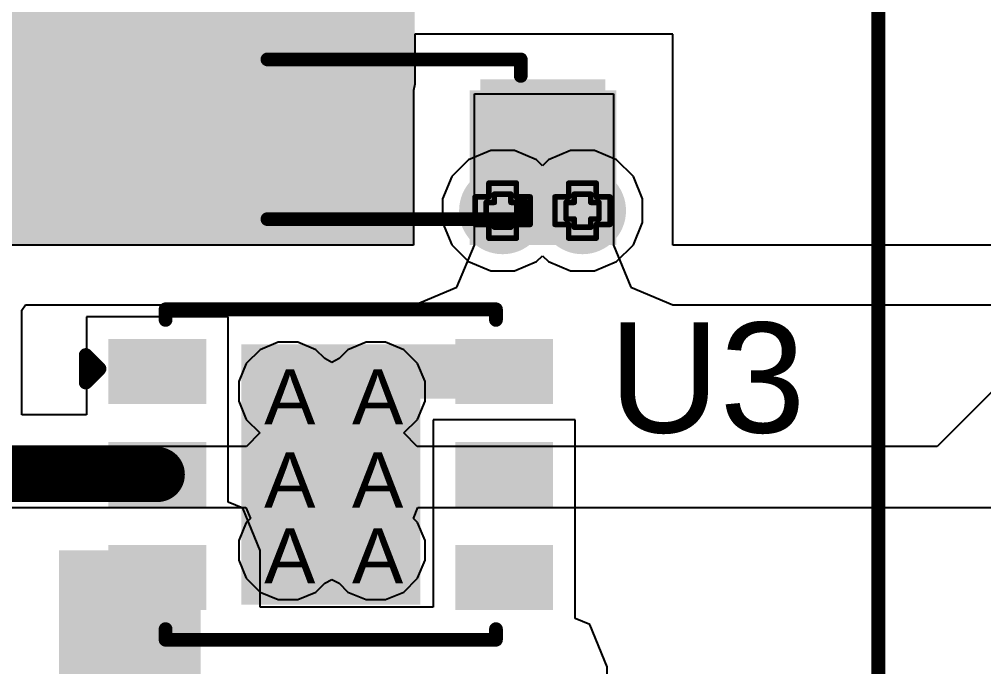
# Model space of a CAD drawing. Header units: inches. Extents: x -4 to 5258, y -4 to 5281.
# Drawn here: x 11.73 to 20.63, y 2.16 to 8.13 of the extents above; entities that cross this region are included whole.
import ezdxf

# ---------------------------------------------------------------- set-up
doc = ezdxf.new("R2010")
doc.units = ezdxf.units.IN
for name, color, linetype in [('Bottom Layer', 5, 'Continuous'), ('Bottom Solder', 6, 'Continuous'), ('Drill Drawing', 1, 'Continuous'), ('Layer 1', 16, 'Continuous'), ('Layer 2', 76, 'Continuous'), ('Top Layer', 1, 'Continuous'), ('Top Overlay', 2, 'Continuous'), ('Top Paste', 8, 'Continuous'), ('Top Solder', 216, 'Continuous'), ('Via Holes', 16, 'Continuous')]:
    doc.layers.add(name, color=color, linetype=linetype)
doc.styles.add('Arial', font='', dxfattribs={"height": 0.2})
doc.styles.get('Arial').set_extended_font_data('Arial')

# ---------------------------------------------------------------- blocks, each defined once
blk = doc.blocks.new('DFN_6_3_3__30')
at = {"layer": 'Top Layer'}
for points in [[(-1.2001, 1.2), (-1.2001, 0.7), (-2.0001, 0.7), (-2.0001, 1.2)], [(2.0001, 1.2), (2.0001, 0.7), (1.2001, 0.7), (1.2001, 1.2)], [(0.7749, 1.15), (0.7749, -1.15), (-0.7751, -1.15), (-0.7751, 1.15)], [(-1.2001, 0.25), (-1.2001, -0.25), (-2.0001, -0.25), (-2.0001, 0.25)], [(2.0001, 0.25), (2.0001, -0.25), (1.2001, -0.25), (1.2001, 0.25)], [(-1.2001, -0.7), (-1.2001, -1.2), (-2.0001, -1.2), (-2.0001, -0.7)], [(2.0001, -0.7), (2.0001, -1.2), (1.2001, -1.2), (1.2001, -0.7)]]:
    blk.add_hatch(color=1, dxfattribs=at).paths.add_polyline_path(points)
at = {"layer": 'Top Paste'}
for points in [[(-1.2001, 1.2), (-1.2001, 0.7), (-2.0001, 0.7), (-2.0001, 1.2)], [(2.0001, 1.2), (2.0001, 0.7), (1.2001, 0.7), (1.2001, 1.2)], [(0.7749, 1.15), (0.7749, -1.15), (-0.7751, -1.15), (-0.7751, 1.15)], [(-1.2001, 0.25), (-1.2001, -0.25), (-2.0001, -0.25), (-2.0001, 0.25)], [(2.0001, 0.25), (2.0001, -0.25), (1.2001, -0.25), (1.2001, 0.25)], [(-1.2001, -0.7), (-1.2001, -1.2), (-2.0001, -1.2), (-2.0001, -0.7)], [(2.0001, -0.7), (2.0001, -1.2), (1.2001, -1.2), (1.2001, -0.7)]]:
    blk.add_hatch(color=8, dxfattribs=at).paths.add_polyline_path(points)
at = {"layer": 'Top Solder'}
for points in [[(-1.1493, 1.2508), (-1.1493, 0.6492), (-2.0509, 0.6492), (-2.0509, 1.2508)], [(2.0509, 1.2508), (2.0509, 0.6492), (1.1493, 0.6492), (1.1493, 1.2508)], [(0.8257, 1.2008), (0.8257, -1.2008), (-0.8259, -1.2008), (-0.8259, 1.2008)], [(-1.1493, 0.3008), (-1.1493, -0.3008), (-2.0509, -0.3008), (-2.0509, 0.3008)], [(2.0509, 0.3008), (2.0509, -0.3008), (1.1493, -0.3008), (1.1493, 0.3008)], [(-1.1493, -0.6492), (-1.1493, -1.2508), (-2.0509, -1.2508), (-2.0509, -0.6492)], [(2.0509, -0.6492), (2.0509, -1.2508), (1.1493, -1.2508), (1.1493, -0.6492)]]:
    blk.add_hatch(color=216, dxfattribs=at).paths.add_polyline_path(points)
at = {"layer": 'Top Overlay'}
for points in [[(-1.524, 1.5241, 0.127, 0.127, 0), (-1.524, 1.4262, 0.127, 0.127, 0)], [(-1.524, 1.5241, 0.127, 0.127, 0), (0.381, 1.5241, 0.127, 0.127, 0)], [(0.254, 1.5241, 0.127, 0.127, 0), (1.524, 1.5241, 0.127, 0.127, 0)], [(1.524, 1.4262, 0.127, 0.127, 0), (1.524, 1.5241, 0.127, 0.127, 0)], [(-2.2605, 0.8484, 0.127, 0.127, 0), (-2.2605, 1.1024, 0.127, 0.127, 0)], [(-2.2605, 1.1024, 0.127, 0.127, 0), (-2.1335, 0.9754, 0.127, 0.127, 0)], [(-2.2605, 0.8484, 0.127, 0.127, 0), (-2.1335, 0.9754, 0.127, 0.127, 0)], [(-1.524, -1.5239, 0.127, 0.127, 0), (-1.524, -1.426, 0.127, 0.127, 0)], [(1.524, -1.5239, 0.127, 0.127, 0), (1.524, -1.426, 0.127, 0.127, 0)], [(-1.524, -1.5239, 0.127, 0.127, 0), (1.524, -1.5239, 0.127, 0.127, 0)]]:
    blk.add_lwpolyline(points, format="xyseb", dxfattribs=at)
for points in [[(-1.5558, 1.5241, 0.0635, 0.0635, 1), (-1.4923, 1.5241, 0.0635, 0.0635, 1)], [(-1.5558, 1.5241, 0.0635, 0.0635, 1), (-1.4923, 1.5241, 0.0635, 0.0635, 1)], [(0.2223, 1.5241, 0.0635, 0.0635, 1), (0.2857, 1.5241, 0.0635, 0.0635, 1)], [(0.3493, 1.5241, 0.0635, 0.0635, 1), (0.4128, 1.5241, 0.0635, 0.0635, 1)], [(1.4923, 1.5241, 0.0635, 0.0635, 1), (1.5557, 1.5241, 0.0635, 0.0635, 1)], [(1.4923, 1.5241, 0.0635, 0.0635, 1), (1.5557, 1.5241, 0.0635, 0.0635, 1)], [(-1.5557, 1.4262, 0.0635, 0.0635, 1), (-1.4923, 1.4262, 0.0635, 0.0635, 1)], [(1.4923, 1.4262, 0.0635, 0.0635, 1), (1.5557, 1.4262, 0.0635, 0.0635, 1)], [(-2.2922, 1.1024, 0.0635, 0.0635, 1), (-2.2287, 1.1024, 0.0635, 0.0635, 1)], [(-2.2922, 1.1024, 0.0635, 0.0635, 1), (-2.2287, 1.1024, 0.0635, 0.0635, 1)], [(-2.1652, 0.9754, 0.0635, 0.0635, 1), (-2.1017, 0.9754, 0.0635, 0.0635, 1)], [(-2.1652, 0.9754, 0.0635, 0.0635, 1), (-2.1017, 0.9754, 0.0635, 0.0635, 1)], [(-2.2922, 0.8484, 0.0635, 0.0635, 1), (-2.2287, 0.8484, 0.0635, 0.0635, 1)], [(-2.2922, 0.8484, 0.0635, 0.0635, 1), (-2.2287, 0.8484, 0.0635, 0.0635, 1)], [(-1.5557, -1.426, 0.0635, 0.0635, 1), (-1.4923, -1.426, 0.0635, 0.0635, 1)], [(1.4923, -1.426, 0.0635, 0.0635, 1), (1.5557, -1.426, 0.0635, 0.0635, 1)], [(-1.5557, -1.5239, 0.0635, 0.0635, 1), (-1.4923, -1.5239, 0.0635, 0.0635, 1)], [(-1.5557, -1.5239, 0.0635, 0.0635, 1), (-1.4923, -1.5239, 0.0635, 0.0635, 1)], [(1.4923, -1.5239, 0.0635, 0.0635, 1), (1.5557, -1.5239, 0.0635, 0.0635, 1)], [(1.4923, -1.5239, 0.0635, 0.0635, 1), (1.5557, -1.5239, 0.0635, 0.0635, 1)]]:
    blk.add_lwpolyline(points, format="xyseb", close=True, dxfattribs=at)
blk = doc.blocks.new('SRP1265A_150M_205')
at = {"layer": 'Top Overlay'}
blk.add_lwpolyline([(-6.3262, 6.3262, 0.127, 0.127, 0), (6.3262, 6.3262, 0.127, 0.127, 0)], format="xyseb", dxfattribs=at)
blk = doc.blocks.new('SOD_123_228')
at = {"layer": 'Top Layer'}
for points in [[(-1.1, 0.45), (-1.1, -0.45), (-2.05, -0.45), (-2.05, 0.45)], [(2.05, 0.45), (2.05, -0.45), (1.1, -0.45), (1.1, 0.45)]]:
    blk.add_hatch(color=1, dxfattribs=at).paths.add_polyline_path(points)
at = {"layer": 'Top Overlay'}
for points in [[(0.9652, 0.508), (2.8194, 0.508), (2.8194, 0.8), (0.9652, 0.8)], [(2.1178, -0.7882), (2.8174, -0.7882), (2.8174, 0.7866), (2.1178, 0.7866)], [(0.9651, -0.8), (2.8193, -0.8), (2.8193, -0.508), (0.9651, -0.508)]]:
    blk.add_hatch(color=2, dxfattribs=at).paths.add_polyline_path(points)
at = {"layer": 'Top Paste'}
for points in [[(-1.1, 0.45), (-1.1, -0.45), (-2.05, -0.45), (-2.05, 0.45)], [(2.05, 0.45), (2.05, -0.45), (1.1, -0.45), (1.1, 0.45)]]:
    blk.add_hatch(color=8, dxfattribs=at).paths.add_polyline_path(points)
at = {"layer": 'Top Solder'}
for points in [[(-0.9984, 0.5516), (-0.9984, -0.5516), (-2.1516, -0.5516), (-2.1516, 0.5516)], [(2.1516, 0.5516), (2.1516, -0.5516), (0.9984, -0.5516), (0.9984, 0.5516)]]:
    blk.add_hatch(color=216, dxfattribs=at).paths.add_polyline_path(points)
at = {"layer": 'Top Overlay'}
for points in [[(-1.3716, 0.7366, 0.127, 0.127, 0), (-1.3716, 0.5842, 0.127, 0.127, 0)], [(0.9652, 0.7366, 0.127, 0.127, 0), (-1.3716, 0.7366, 0.127, 0.127, 0)], [(-1.3716, -0.5842, 0.127, 0.127, 0), (-1.3716, -0.7366, 0.127, 0.127, 0)], [(0.9652, -0.7366, 0.127, 0.127, 0), (-1.3716, -0.7366, 0.127, 0.127, 0)]]:
    blk.add_lwpolyline(points, format="xyseb", dxfattribs=at)
for points in [[(-1.4033, 0.7366, 0.0635, 0.0635, 1), (-1.3398, 0.7366, 0.0635, 0.0635, 1)], [(-1.4033, 0.7366, 0.0635, 0.0635, 1), (-1.3398, 0.7366, 0.0635, 0.0635, 1)], [(0.9335, 0.7366, 0.0635, 0.0635, 1), (0.997, 0.7366, 0.0635, 0.0635, 1)], [(-1.4034, 0.5842, 0.0635, 0.0635, 1), (-1.3398, 0.5842, 0.0635, 0.0635, 1)], [(-1.4033, -0.5842, 0.0635, 0.0635, 1), (-1.3398, -0.5842, 0.0635, 0.0635, 1)], [(-1.4033, -0.7366, 0.0635, 0.0635, 1), (-1.3398, -0.7366, 0.0635, 0.0635, 1)], [(-1.4033, -0.7366, 0.0635, 0.0635, 1), (-1.3398, -0.7366, 0.0635, 0.0635, 1)], [(0.9335, -0.7366, 0.0635, 0.0635, 1), (0.997, -0.7366, 0.0635, 0.0635, 1)]]:
    blk.add_lwpolyline(points, format="xyseb", close=True, dxfattribs=at)

msp = doc.modelspace()

# ---------------------------------------------------------------- hatches: boundary and pattern name
at = {"layer": 'Bottom Layer'}
h = msp.add_hatch(color=5, dxfattribs=at)
edge = h.paths.add_edge_path()
edge.add_arc((16.1918, 6.3671), 0.3, 0, 360)
h = msp.add_hatch(color=5, dxfattribs=at)
edge = h.paths.add_edge_path()
edge.add_arc((16.9284, 6.3671), 0.3, 0, 360)
h = msp.add_hatch(color=5, dxfattribs=at)
edge = h.paths.add_edge_path()
edge.add_arc((14.2117, 4.6996), 0.2, 0, 360)
h = msp.add_hatch(color=5, dxfattribs=at)
edge = h.paths.add_edge_path()
edge.add_arc((15.0219, 4.6996), 0.2, 0, 360)
h = msp.add_hatch(color=5, dxfattribs=at)
edge = h.paths.add_edge_path()
edge.add_arc((14.2117, 3.9334), 0.2, 0, 360)
h = msp.add_hatch(color=5, dxfattribs=at)
edge = h.paths.add_edge_path()
edge.add_arc((15.0219, 3.9334), 0.2, 0, 360)
h = msp.add_hatch(color=5, dxfattribs=at)
edge = h.paths.add_edge_path()
edge.add_arc((14.2117, 3.2335), 0.2, 0, 360)
h = msp.add_hatch(color=5, dxfattribs=at)
edge = h.paths.add_edge_path()
edge.add_arc((15.0219, 3.2335), 0.2, 0, 360)
at = {"layer": 'Bottom Solder'}
h = msp.add_hatch(color=6, dxfattribs=at)
edge = h.paths.add_edge_path()
edge.add_arc((16.1918, 6.3671), 0.4016, 0, 360)
h = msp.add_hatch(color=6, dxfattribs=at)
edge = h.paths.add_edge_path()
edge.add_arc((16.9284, 6.3671), 0.4016, 0, 360)
h = msp.add_hatch(color=6, dxfattribs=at)
edge = h.paths.add_edge_path()
edge.add_arc((14.2117, 4.6996), 0.3016, 0, 360)
h = msp.add_hatch(color=6, dxfattribs=at)
edge = h.paths.add_edge_path()
edge.add_arc((15.0219, 4.6996), 0.3016, 0, 360)
h = msp.add_hatch(color=6, dxfattribs=at)
edge = h.paths.add_edge_path()
edge.add_arc((14.2117, 3.9334), 0.3016, 0, 360)
h = msp.add_hatch(color=6, dxfattribs=at)
edge = h.paths.add_edge_path()
edge.add_arc((15.0219, 3.9334), 0.3016, 0, 360)
h = msp.add_hatch(color=6, dxfattribs=at)
edge = h.paths.add_edge_path()
edge.add_arc((14.2117, 3.2335), 0.3016, 0, 360)
h = msp.add_hatch(color=6, dxfattribs=at)
edge = h.paths.add_edge_path()
edge.add_arc((15.0219, 3.2335), 0.3016, 0, 360)
at = {"layer": 'Layer 1'}
h = msp.add_hatch(color=16, dxfattribs=at)
edge = h.paths.add_edge_path()
edge.add_arc((16.1918, 6.3671), 0.3, 0, 360)
h = msp.add_hatch(color=16, dxfattribs=at)
edge = h.paths.add_edge_path()
edge.add_arc((16.9284, 6.3671), 0.3, 0, 360)
h = msp.add_hatch(color=16, dxfattribs=at)
edge = h.paths.add_edge_path()
edge.add_arc((14.2117, 4.6996), 0.2, 0, 360)
h = msp.add_hatch(color=16, dxfattribs=at)
edge = h.paths.add_edge_path()
edge.add_arc((15.0219, 4.6996), 0.2, 0, 360)
h = msp.add_hatch(color=16, dxfattribs=at)
edge = h.paths.add_edge_path()
edge.add_arc((14.2117, 3.9334), 0.2, 0, 360)
h = msp.add_hatch(color=16, dxfattribs=at)
edge = h.paths.add_edge_path()
edge.add_arc((15.0219, 3.9334), 0.2, 0, 360)
h = msp.add_hatch(color=16, dxfattribs=at)
edge = h.paths.add_edge_path()
edge.add_arc((14.2117, 3.2335), 0.2, 0, 360)
h = msp.add_hatch(color=16, dxfattribs=at)
edge = h.paths.add_edge_path()
edge.add_arc((15.0219, 3.2335), 0.2, 0, 360)
at = {"layer": 'Layer 2'}
h = msp.add_hatch(color=76, dxfattribs=at)
edge = h.paths.add_edge_path()
edge.add_arc((16.1918, 6.3671), 0.3, 0, 360)
h = msp.add_hatch(color=76, dxfattribs=at)
edge = h.paths.add_edge_path()
edge.add_arc((16.9284, 6.3671), 0.3, 0, 360)
h = msp.add_hatch(color=76, dxfattribs=at)
edge = h.paths.add_edge_path()
edge.add_arc((14.2117, 4.6996), 0.2, 0, 360)
h = msp.add_hatch(color=76, dxfattribs=at)
edge = h.paths.add_edge_path()
edge.add_arc((15.0219, 4.6996), 0.2, 0, 360)
h = msp.add_hatch(color=76, dxfattribs=at)
edge = h.paths.add_edge_path()
edge.add_arc((14.2117, 3.9334), 0.2, 0, 360)
h = msp.add_hatch(color=76, dxfattribs=at)
edge = h.paths.add_edge_path()
edge.add_arc((15.0219, 3.9334), 0.2, 0, 360)
h = msp.add_hatch(color=76, dxfattribs=at)
edge = h.paths.add_edge_path()
edge.add_arc((14.2117, 3.2335), 0.2, 0, 360)
h = msp.add_hatch(color=76, dxfattribs=at)
edge = h.paths.add_edge_path()
edge.add_arc((15.0219, 3.2335), 0.2, 0, 360)
at = {"layer": 'Top Layer'}
for points in [[(9.4658, 6.0494), (15.3812, 6.0494), (15.3812, 11.4317), (9.4658, 11.4317)], [(15.8874, 6.0494), (17.2421, 6.0494), (17.2421, 7.4758), (15.8874, 7.4758)], [(15.9886, 6.3417), (17.1316, 6.3417), (17.1316, 7.4758), (15.9886, 7.4758)], [(13.8311, 4.6334), (16.6063, 4.6334), (16.6063, 5.1334), (13.8311, 5.1334)], [(12.0988, -0.1301), (13.4062, -0.1301), (13.4062, 3.2335), (12.0988, 3.2335)]]:
    msp.add_hatch(color=1, dxfattribs=at).paths.add_polyline_path(points)
h = msp.add_hatch(color=1, dxfattribs=at)
edge = h.paths.add_edge_path()
edge.add_arc((16.1918, 6.3671), 0.3, 0, 360)
h = msp.add_hatch(color=1, dxfattribs=at)
edge = h.paths.add_edge_path()
edge.add_arc((16.9284, 6.3671), 0.3, 0, 360)
h = msp.add_hatch(color=1, dxfattribs=at)
edge = h.paths.add_edge_path()
edge.add_arc((14.2117, 4.6996), 0.2, 0, 360)
h = msp.add_hatch(color=1, dxfattribs=at)
edge = h.paths.add_edge_path()
edge.add_arc((15.0219, 4.6996), 0.2, 0, 360)
h = msp.add_hatch(color=1, dxfattribs=at)
edge = h.paths.add_edge_path()
edge.add_arc((14.2117, 3.9334), 0.2, 0, 360)
h = msp.add_hatch(color=1, dxfattribs=at)
edge = h.paths.add_edge_path()
edge.add_arc((15.0219, 3.9334), 0.2, 0, 360)
h = msp.add_hatch(color=1, dxfattribs=at)
edge = h.paths.add_edge_path()
edge.add_arc((14.2117, 3.2335), 0.2, 0, 360)
h = msp.add_hatch(color=1, dxfattribs=at)
edge = h.paths.add_edge_path()
edge.add_arc((15.0219, 3.2335), 0.2, 0, 360)
at = {"layer": 'Top Solder'}
h = msp.add_hatch(color=216, dxfattribs=at)
edge = h.paths.add_edge_path()
edge.add_arc((16.1918, 6.3671), 0.4016, 0, 360)
h = msp.add_hatch(color=216, dxfattribs=at)
edge = h.paths.add_edge_path()
edge.add_arc((16.9284, 6.3671), 0.4016, 0, 360)
h = msp.add_hatch(color=216, dxfattribs=at)
edge = h.paths.add_edge_path()
edge.add_arc((14.2117, 4.6996), 0.3016, 0, 360)
h = msp.add_hatch(color=216, dxfattribs=at)
edge = h.paths.add_edge_path()
edge.add_arc((15.0219, 4.6996), 0.3016, 0, 360)
h = msp.add_hatch(color=216, dxfattribs=at)
edge = h.paths.add_edge_path()
edge.add_arc((14.2117, 3.9334), 0.3016, 0, 360)
h = msp.add_hatch(color=216, dxfattribs=at)
edge = h.paths.add_edge_path()
edge.add_arc((15.0219, 3.9334), 0.3016, 0, 360)
h = msp.add_hatch(color=216, dxfattribs=at)
edge = h.paths.add_edge_path()
edge.add_arc((14.2117, 3.2335), 0.3016, 0, 360)
h = msp.add_hatch(color=216, dxfattribs=at)
edge = h.paths.add_edge_path()
edge.add_arc((15.0219, 3.2335), 0.3016, 0, 360)
at = {"layer": 'Via Holes'}
h = msp.add_hatch(color=7, dxfattribs=at)
edge = h.paths.add_edge_path()
edge.add_arc((16.1918, 6.3671), 0.15, 0, 360)
h = msp.add_hatch(color=7, dxfattribs=at)
edge = h.paths.add_edge_path()
edge.add_arc((16.9284, 6.3671), 0.15, 0, 360)
h = msp.add_hatch(color=7, dxfattribs=at)
edge = h.paths.add_edge_path()
edge.add_arc((14.2117, 4.6996), 0.1, 0, 360)
h = msp.add_hatch(color=7, dxfattribs=at)
edge = h.paths.add_edge_path()
edge.add_arc((15.0219, 4.6996), 0.1, 0, 360)
h = msp.add_hatch(color=7, dxfattribs=at)
edge = h.paths.add_edge_path()
edge.add_arc((14.2117, 3.9334), 0.1, 0, 360)
h = msp.add_hatch(color=7, dxfattribs=at)
edge = h.paths.add_edge_path()
edge.add_arc((15.0219, 3.9334), 0.1, 0, 360)
h = msp.add_hatch(color=7, dxfattribs=at)
edge = h.paths.add_edge_path()
edge.add_arc((14.2117, 3.2335), 0.1, 0, 360)
h = msp.add_hatch(color=7, dxfattribs=at)
edge = h.paths.add_edge_path()
edge.add_arc((15.0219, 3.2335), 0.1, 0, 360)

# ---------------------------------------------------------------- linework, layer by layer
at = {"layer": 'Drill Drawing'}
for points in [[(16.0648, 6.4941, 0.0508, 0.0508, 0), (16.0648, 6.6211, 0.0508, 0.0508, 0)], [(16.0648, 6.6211, 0.0508, 0.0508, 0), (16.3188, 6.6211, 0.0508, 0.0508, 0)], [(16.3188, 6.4941, 0.0508, 0.0508, 0), (16.3188, 6.6211, 0.0508, 0.0508, 0)], [(16.8014, 6.4941, 0.0508, 0.0508, 0), (16.8014, 6.6211, 0.0508, 0.0508, 0)], [(16.8014, 6.6211, 0.0508, 0.0508, 0), (17.0554, 6.6211, 0.0508, 0.0508, 0)], [(17.0554, 6.4941, 0.0508, 0.0508, 0), (17.0554, 6.6211, 0.0508, 0.0508, 0)], [(15.9378, 6.2401, 0.0508, 0.0508, 0), (15.9378, 6.4941, 0.0508, 0.0508, 0)], [(15.9378, 6.4941, 0.0508, 0.0508, 0), (16.0648, 6.4941, 0.0508, 0.0508, 0)], [(16.1156, 6.4433, 0.0508, 0.0508, 0), (16.1156, 6.5195, 0.0508, 0.0508, 0)], [(16.1156, 6.5195, 0.0508, 0.0508, 0), (16.268, 6.5195, 0.0508, 0.0508, 0)], [(16.268, 6.4433, 0.0508, 0.0508, 0), (16.268, 6.5195, 0.0508, 0.0508, 0)], [(16.3188, 6.4941, 0.0508, 0.0508, 0), (16.4458, 6.4941, 0.0508, 0.0508, 0)], [(16.4458, 6.2401, 0.0508, 0.0508, 0), (16.4458, 6.4941, 0.0508, 0.0508, 0)], [(16.6744, 6.2401, 0.0508, 0.0508, 0), (16.6744, 6.4941, 0.0508, 0.0508, 0)], [(16.6744, 6.4941, 0.0508, 0.0508, 0), (16.8014, 6.4941, 0.0508, 0.0508, 0)], [(16.8522, 6.4433, 0.0508, 0.0508, 0), (16.8522, 6.5195, 0.0508, 0.0508, 0)], [(16.8522, 6.5195, 0.0508, 0.0508, 0), (17.0046, 6.5195, 0.0508, 0.0508, 0)], [(17.0046, 6.4433, 0.0508, 0.0508, 0), (17.0046, 6.5195, 0.0508, 0.0508, 0)], [(17.0554, 6.4941, 0.0508, 0.0508, 0), (17.1824, 6.4941, 0.0508, 0.0508, 0)], [(17.1824, 6.2401, 0.0508, 0.0508, 0), (17.1824, 6.4941, 0.0508, 0.0508, 0)], [(16.0394, 6.2909, 0.0508, 0.0508, 0), (16.0394, 6.4433, 0.0508, 0.0508, 0)], [(16.0394, 6.4433, 0.0508, 0.0508, 0), (16.1156, 6.4433, 0.0508, 0.0508, 0)], [(16.268, 6.4433, 0.0508, 0.0508, 0), (16.3442, 6.4433, 0.0508, 0.0508, 0)], [(16.3442, 6.2909, 0.0508, 0.0508, 0), (16.3442, 6.4433, 0.0508, 0.0508, 0)], [(16.776, 6.2909, 0.0508, 0.0508, 0), (16.776, 6.4433, 0.0508, 0.0508, 0)], [(16.776, 6.4433, 0.0508, 0.0508, 0), (16.8522, 6.4433, 0.0508, 0.0508, 0)], [(17.0046, 6.4433, 0.0508, 0.0508, 0), (17.0808, 6.4433, 0.0508, 0.0508, 0)], [(17.0808, 6.2909, 0.0508, 0.0508, 0), (17.0808, 6.4433, 0.0508, 0.0508, 0)], [(15.9378, 6.2401, 0.0508, 0.0508, 0), (16.0648, 6.2401, 0.0508, 0.0508, 0)], [(16.0394, 6.2909, 0.0508, 0.0508, 0), (16.1156, 6.2909, 0.0508, 0.0508, 0)], [(16.0648, 6.1131, 0.0508, 0.0508, 0), (16.0648, 6.2401, 0.0508, 0.0508, 0)], [(16.1156, 6.2147, 0.0508, 0.0508, 0), (16.1156, 6.2909, 0.0508, 0.0508, 0)], [(16.1156, 6.2147, 0.0508, 0.0508, 0), (16.268, 6.2147, 0.0508, 0.0508, 0)], [(16.268, 6.2909, 0.0508, 0.0508, 0), (16.3442, 6.2909, 0.0508, 0.0508, 0)], [(16.268, 6.2147, 0.0508, 0.0508, 0), (16.268, 6.2909, 0.0508, 0.0508, 0)], [(16.3188, 6.2401, 0.0508, 0.0508, 0), (16.4458, 6.2401, 0.0508, 0.0508, 0)], [(16.3188, 6.1131, 0.0508, 0.0508, 0), (16.3188, 6.2401, 0.0508, 0.0508, 0)], [(16.6744, 6.2401, 0.0508, 0.0508, 0), (16.8014, 6.2401, 0.0508, 0.0508, 0)], [(16.776, 6.2909, 0.0508, 0.0508, 0), (16.8522, 6.2909, 0.0508, 0.0508, 0)], [(16.8014, 6.1131, 0.0508, 0.0508, 0), (16.8014, 6.2401, 0.0508, 0.0508, 0)], [(16.8522, 6.2147, 0.0508, 0.0508, 0), (16.8522, 6.2909, 0.0508, 0.0508, 0)], [(16.8522, 6.2147, 0.0508, 0.0508, 0), (17.0046, 6.2147, 0.0508, 0.0508, 0)], [(17.0046, 6.2909, 0.0508, 0.0508, 0), (17.0808, 6.2909, 0.0508, 0.0508, 0)], [(17.0046, 6.2147, 0.0508, 0.0508, 0), (17.0046, 6.2909, 0.0508, 0.0508, 0)], [(17.0554, 6.2401, 0.0508, 0.0508, 0), (17.1824, 6.2401, 0.0508, 0.0508, 0)], [(17.0554, 6.1131, 0.0508, 0.0508, 0), (17.0554, 6.2401, 0.0508, 0.0508, 0)], [(16.0648, 6.1131, 0.0508, 0.0508, 0), (16.3188, 6.1131, 0.0508, 0.0508, 0)], [(16.8014, 6.1131, 0.0508, 0.0508, 0), (17.0554, 6.1131, 0.0508, 0.0508, 0)]]:
    msp.add_lwpolyline(points, format="xyseb", dxfattribs=at)
for points in [[(16.0521, 6.6211, 0.0254, 0.0254, 1), (16.0775, 6.6211, 0.0254, 0.0254, 1)], [(16.0521, 6.6211, 0.0254, 0.0254, 1), (16.0775, 6.6211, 0.0254, 0.0254, 1)], [(16.3061, 6.6211, 0.0254, 0.0254, 1), (16.3315, 6.6211, 0.0254, 0.0254, 1)], [(16.3061, 6.6211, 0.0254, 0.0254, 1), (16.3315, 6.6211, 0.0254, 0.0254, 1)], [(16.7887, 6.6211, 0.0254, 0.0254, 1), (16.8141, 6.6211, 0.0254, 0.0254, 1)], [(16.7887, 6.6211, 0.0254, 0.0254, 1), (16.8141, 6.6211, 0.0254, 0.0254, 1)], [(17.0427, 6.6211, 0.0254, 0.0254, 1), (17.0681, 6.6211, 0.0254, 0.0254, 1)], [(17.0427, 6.6211, 0.0254, 0.0254, 1), (17.0681, 6.6211, 0.0254, 0.0254, 1)], [(15.9251, 6.4941, 0.0254, 0.0254, 1), (15.9505, 6.4941, 0.0254, 0.0254, 1)], [(15.9251, 6.4941, 0.0254, 0.0254, 1), (15.9505, 6.4941, 0.0254, 0.0254, 1)], [(16.0521, 6.4941, 0.0254, 0.0254, 1), (16.0775, 6.4941, 0.0254, 0.0254, 1)], [(16.0521, 6.4941, 0.0254, 0.0254, 1), (16.0775, 6.4941, 0.0254, 0.0254, 1)], [(16.1029, 6.5195, 0.0254, 0.0254, 1), (16.1283, 6.5195, 0.0254, 0.0254, 1)], [(16.1029, 6.5195, 0.0254, 0.0254, 1), (16.1283, 6.5195, 0.0254, 0.0254, 1)], [(16.2553, 6.5195, 0.0254, 0.0254, 1), (16.2807, 6.5195, 0.0254, 0.0254, 1)], [(16.2553, 6.5195, 0.0254, 0.0254, 1), (16.2807, 6.5195, 0.0254, 0.0254, 1)], [(16.3061, 6.4941, 0.0254, 0.0254, 1), (16.3315, 6.4941, 0.0254, 0.0254, 1)], [(16.3061, 6.4941, 0.0254, 0.0254, 1), (16.3315, 6.4941, 0.0254, 0.0254, 1)], [(16.4331, 6.4941, 0.0254, 0.0254, 1), (16.4585, 6.4941, 0.0254, 0.0254, 1)], [(16.4331, 6.4941, 0.0254, 0.0254, 1), (16.4585, 6.4941, 0.0254, 0.0254, 1)], [(16.6617, 6.4941, 0.0254, 0.0254, 1), (16.6871, 6.4941, 0.0254, 0.0254, 1)], [(16.6617, 6.4941, 0.0254, 0.0254, 1), (16.6871, 6.4941, 0.0254, 0.0254, 1)], [(16.7887, 6.4941, 0.0254, 0.0254, 1), (16.8141, 6.4941, 0.0254, 0.0254, 1)], [(16.7887, 6.4941, 0.0254, 0.0254, 1), (16.8141, 6.4941, 0.0254, 0.0254, 1)], [(16.8395, 6.5195, 0.0254, 0.0254, 1), (16.8649, 6.5195, 0.0254, 0.0254, 1)], [(16.8395, 6.5195, 0.0254, 0.0254, 1), (16.8649, 6.5195, 0.0254, 0.0254, 1)], [(16.9919, 6.5195, 0.0254, 0.0254, 1), (17.0173, 6.5195, 0.0254, 0.0254, 1)], [(16.9919, 6.5195, 0.0254, 0.0254, 1), (17.0173, 6.5195, 0.0254, 0.0254, 1)], [(17.0427, 6.4941, 0.0254, 0.0254, 1), (17.0681, 6.4941, 0.0254, 0.0254, 1)], [(17.0427, 6.4941, 0.0254, 0.0254, 1), (17.0681, 6.4941, 0.0254, 0.0254, 1)], [(17.1697, 6.4941, 0.0254, 0.0254, 1), (17.1951, 6.4941, 0.0254, 0.0254, 1)], [(17.1697, 6.4941, 0.0254, 0.0254, 1), (17.1951, 6.4941, 0.0254, 0.0254, 1)], [(16.0267, 6.4433, 0.0254, 0.0254, 1), (16.0521, 6.4433, 0.0254, 0.0254, 1)], [(16.0267, 6.4433, 0.0254, 0.0254, 1), (16.0521, 6.4433, 0.0254, 0.0254, 1)], [(16.1029, 6.4433, 0.0254, 0.0254, 1), (16.1283, 6.4433, 0.0254, 0.0254, 1)], [(16.1029, 6.4433, 0.0254, 0.0254, 1), (16.1283, 6.4433, 0.0254, 0.0254, 1)], [(16.2553, 6.4433, 0.0254, 0.0254, 1), (16.2807, 6.4433, 0.0254, 0.0254, 1)], [(16.2553, 6.4433, 0.0254, 0.0254, 1), (16.2807, 6.4433, 0.0254, 0.0254, 1)], [(16.3315, 6.4433, 0.0254, 0.0254, 1), (16.3569, 6.4433, 0.0254, 0.0254, 1)], [(16.3315, 6.4433, 0.0254, 0.0254, 1), (16.3569, 6.4433, 0.0254, 0.0254, 1)], [(16.7633, 6.4433, 0.0254, 0.0254, 1), (16.7887, 6.4433, 0.0254, 0.0254, 1)], [(16.7633, 6.4433, 0.0254, 0.0254, 1), (16.7887, 6.4433, 0.0254, 0.0254, 1)], [(16.8395, 6.4433, 0.0254, 0.0254, 1), (16.8649, 6.4433, 0.0254, 0.0254, 1)], [(16.8395, 6.4433, 0.0254, 0.0254, 1), (16.8649, 6.4433, 0.0254, 0.0254, 1)], [(16.9919, 6.4433, 0.0254, 0.0254, 1), (17.0173, 6.4433, 0.0254, 0.0254, 1)], [(16.9919, 6.4433, 0.0254, 0.0254, 1), (17.0173, 6.4433, 0.0254, 0.0254, 1)], [(17.0681, 6.4433, 0.0254, 0.0254, 1), (17.0935, 6.4433, 0.0254, 0.0254, 1)], [(17.0681, 6.4433, 0.0254, 0.0254, 1), (17.0935, 6.4433, 0.0254, 0.0254, 1)], [(15.9251, 6.2401, 0.0254, 0.0254, 1), (15.9505, 6.2401, 0.0254, 0.0254, 1)], [(15.9251, 6.2401, 0.0254, 0.0254, 1), (15.9505, 6.2401, 0.0254, 0.0254, 1)], [(16.0267, 6.2909, 0.0254, 0.0254, 1), (16.0521, 6.2909, 0.0254, 0.0254, 1)], [(16.0267, 6.2909, 0.0254, 0.0254, 1), (16.0521, 6.2909, 0.0254, 0.0254, 1)], [(16.0521, 6.2401, 0.0254, 0.0254, 1), (16.0775, 6.2401, 0.0254, 0.0254, 1)], [(16.0521, 6.2401, 0.0254, 0.0254, 1), (16.0775, 6.2401, 0.0254, 0.0254, 1)], [(16.1029, 6.2909, 0.0254, 0.0254, 1), (16.1283, 6.2909, 0.0254, 0.0254, 1)], [(16.1029, 6.2909, 0.0254, 0.0254, 1), (16.1283, 6.2909, 0.0254, 0.0254, 1)], [(16.1029, 6.2147, 0.0254, 0.0254, 1), (16.1283, 6.2147, 0.0254, 0.0254, 1)], [(16.1029, 6.2147, 0.0254, 0.0254, 1), (16.1283, 6.2147, 0.0254, 0.0254, 1)], [(16.2553, 6.2909, 0.0254, 0.0254, 1), (16.2807, 6.2909, 0.0254, 0.0254, 1)], [(16.2553, 6.2909, 0.0254, 0.0254, 1), (16.2807, 6.2909, 0.0254, 0.0254, 1)], [(16.2553, 6.2147, 0.0254, 0.0254, 1), (16.2807, 6.2147, 0.0254, 0.0254, 1)], [(16.2553, 6.2147, 0.0254, 0.0254, 1), (16.2807, 6.2147, 0.0254, 0.0254, 1)], [(16.3061, 6.2401, 0.0254, 0.0254, 1), (16.3315, 6.2401, 0.0254, 0.0254, 1)], [(16.3061, 6.2401, 0.0254, 0.0254, 1), (16.3315, 6.2401, 0.0254, 0.0254, 1)], [(16.3315, 6.2909, 0.0254, 0.0254, 1), (16.3569, 6.2909, 0.0254, 0.0254, 1)], [(16.3315, 6.2909, 0.0254, 0.0254, 1), (16.3569, 6.2909, 0.0254, 0.0254, 1)], [(16.4331, 6.2401, 0.0254, 0.0254, 1), (16.4585, 6.2401, 0.0254, 0.0254, 1)], [(16.4331, 6.2401, 0.0254, 0.0254, 1), (16.4585, 6.2401, 0.0254, 0.0254, 1)], [(16.6617, 6.2401, 0.0254, 0.0254, 1), (16.6871, 6.2401, 0.0254, 0.0254, 1)], [(16.6617, 6.2401, 0.0254, 0.0254, 1), (16.6871, 6.2401, 0.0254, 0.0254, 1)], [(16.7633, 6.2909, 0.0254, 0.0254, 1), (16.7887, 6.2909, 0.0254, 0.0254, 1)], [(16.7633, 6.2909, 0.0254, 0.0254, 1), (16.7887, 6.2909, 0.0254, 0.0254, 1)], [(16.7887, 6.2401, 0.0254, 0.0254, 1), (16.8141, 6.2401, 0.0254, 0.0254, 1)], [(16.7887, 6.2401, 0.0254, 0.0254, 1), (16.8141, 6.2401, 0.0254, 0.0254, 1)], [(16.8395, 6.2909, 0.0254, 0.0254, 1), (16.8649, 6.2909, 0.0254, 0.0254, 1)], [(16.8395, 6.2909, 0.0254, 0.0254, 1), (16.8649, 6.2909, 0.0254, 0.0254, 1)], [(16.8395, 6.2147, 0.0254, 0.0254, 1), (16.8649, 6.2147, 0.0254, 0.0254, 1)], [(16.8395, 6.2147, 0.0254, 0.0254, 1), (16.8649, 6.2147, 0.0254, 0.0254, 1)], [(16.9919, 6.2909, 0.0254, 0.0254, 1), (17.0173, 6.2909, 0.0254, 0.0254, 1)], [(16.9919, 6.2909, 0.0254, 0.0254, 1), (17.0173, 6.2909, 0.0254, 0.0254, 1)], [(16.9919, 6.2147, 0.0254, 0.0254, 1), (17.0173, 6.2147, 0.0254, 0.0254, 1)], [(16.9919, 6.2147, 0.0254, 0.0254, 1), (17.0173, 6.2147, 0.0254, 0.0254, 1)], [(17.0427, 6.2401, 0.0254, 0.0254, 1), (17.0681, 6.2401, 0.0254, 0.0254, 1)], [(17.0427, 6.2401, 0.0254, 0.0254, 1), (17.0681, 6.2401, 0.0254, 0.0254, 1)], [(17.0681, 6.2909, 0.0254, 0.0254, 1), (17.0935, 6.2909, 0.0254, 0.0254, 1)], [(17.0681, 6.2909, 0.0254, 0.0254, 1), (17.0935, 6.2909, 0.0254, 0.0254, 1)], [(17.1697, 6.2401, 0.0254, 0.0254, 1), (17.1951, 6.2401, 0.0254, 0.0254, 1)], [(17.1697, 6.2401, 0.0254, 0.0254, 1), (17.1951, 6.2401, 0.0254, 0.0254, 1)], [(16.0521, 6.1131, 0.0254, 0.0254, 1), (16.0775, 6.1131, 0.0254, 0.0254, 1)], [(16.0521, 6.1131, 0.0254, 0.0254, 1), (16.0775, 6.1131, 0.0254, 0.0254, 1)], [(16.3061, 6.1131, 0.0254, 0.0254, 1), (16.3315, 6.1131, 0.0254, 0.0254, 1)], [(16.3061, 6.1131, 0.0254, 0.0254, 1), (16.3315, 6.1131, 0.0254, 0.0254, 1)], [(16.7887, 6.1131, 0.0254, 0.0254, 1), (16.8141, 6.1131, 0.0254, 0.0254, 1)], [(16.7887, 6.1131, 0.0254, 0.0254, 1), (16.8141, 6.1131, 0.0254, 0.0254, 1)], [(17.0427, 6.1131, 0.0254, 0.0254, 1), (17.0681, 6.1131, 0.0254, 0.0254, 1)], [(17.0427, 6.1131, 0.0254, 0.0254, 1), (17.0681, 6.1131, 0.0254, 0.0254, 1)]]:
    msp.add_lwpolyline(points, format="xyseb", close=True, dxfattribs=at)
at = {"layer": 'Layer 2'}
for p, q in [((16.0816, 6.9211), (15.878, 6.8367)), ((16.302, 6.9211), (16.0816, 6.9211)), ((16.5056, 6.8367), (16.302, 6.9211)), ((16.8182, 6.9211), (16.6146, 6.8367)), ((17.0386, 6.9211), (16.8182, 6.9211)), ((17.2422, 6.8367), (17.0386, 6.9211)), ((15.878, 6.8367), (15.7221, 6.6809)), ((16.5601, 6.7822), (16.5056, 6.8367)), ((16.6146, 6.8367), (16.5601, 6.7822)), ((17.398, 6.6809), (17.2422, 6.8367)), ((15.7221, 6.6809), (15.6378, 6.4772)), ((17.4824, 6.4772), (17.398, 6.6809)), ((15.6378, 6.4772), (15.6378, 6.2569)), ((17.4824, 6.2569), (17.4824, 6.4772)), ((15.6378, 6.2569), (15.7221, 6.0532)), ((17.398, 6.0532), (17.4824, 6.2569)), ((15.7221, 6.0532), (15.878, 5.8974)), ((17.2422, 5.8974), (17.398, 6.0532)), ((15.878, 5.8974), (16.0816, 5.8131)), ((16.302, 5.8131), (16.5056, 5.8974)), ((16.5056, 5.8974), (16.5601, 5.9519)), ((16.5601, 5.9519), (16.6146, 5.8974)), ((16.6146, 5.8974), (16.8182, 5.8131)), ((17.0386, 5.8131), (17.2422, 5.8974)), ((16.0816, 5.8131), (16.302, 5.8131)), ((16.8182, 5.8131), (17.0386, 5.8131)), ((13.9545, 5.0845), (13.8268, 4.9568)), ((14.1214, 5.1536), (13.9545, 5.0845)), ((14.302, 5.1536), (14.1214, 5.1536)), ((14.4688, 5.0845), (14.302, 5.1536)), ((14.5504, 5.0029), (14.4688, 5.0845)), ((14.7647, 5.0845), (14.6831, 5.0029)), ((14.9316, 5.1536), (14.7647, 5.0845)), ((15.1122, 5.1536), (14.9316, 5.1536)), ((15.2791, 5.0845), (15.1122, 5.1536)), ((15.4068, 4.9568), (15.2791, 5.0845)), ((14.6168, 4.9676), (14.5504, 5.0029)), ((14.6831, 5.0029), (14.6168, 4.9676)), ((13.8268, 4.9568), (13.7577, 4.7899)), ((15.4759, 4.7899), (15.4068, 4.9568)), ((13.7577, 4.7899), (13.7577, 4.6093)), ((15.4759, 4.6093), (15.4759, 4.7899)), ((20.8124, 4.8037), (20.2014, 4.1927)), ((13.7577, 4.6093), (13.8268, 4.4424)), ((15.4068, 4.4424), (15.4759, 4.6093)), ((13.8268, 4.4424), (13.9527, 4.3165)), ((15.2808, 4.3165), (15.4068, 4.4424)), ((13.9527, 4.3165), (13.8289, 4.1927)), ((15.4047, 4.1927), (15.2808, 4.3165)), ((13.8289, 4.1927), (7.0442, 4.1927)), ((20.2014, 4.1927), (15.4047, 4.1927)), ((6.5144, 3.6302), (13.8227, 3.6302)), ((13.8227, 3.6302), (13.8647, 3.5286)), ((15.3688, 3.5286), (15.4109, 3.6302)), ((15.4109, 3.6302), (43.3725, 3.6302)), ((13.8268, 3.4906), (13.7577, 3.3238)), ((13.8647, 3.5286), (13.8268, 3.4906)), ((15.4068, 3.4906), (15.3688, 3.5286)), ((15.4759, 3.3238), (15.4068, 3.4906)), ((13.7577, 3.3238), (13.7577, 3.1432)), ((15.4759, 3.1432), (15.4759, 3.3238)), ((13.7577, 3.1432), (13.8268, 2.9763)), ((15.4068, 2.9763), (15.4759, 3.1432)), ((13.8268, 2.9763), (13.9545, 2.8486)), ((14.5504, 2.9301), (14.6168, 2.9655)), ((14.6168, 2.9655), (14.6831, 2.9301)), ((15.2791, 2.8486), (15.4068, 2.9763)), ((13.9545, 2.8486), (14.1214, 2.7795)), ((14.302, 2.7795), (14.4688, 2.8486)), ((14.4688, 2.8486), (14.5504, 2.9301)), ((14.6831, 2.9301), (14.7647, 2.8486)), ((14.7647, 2.8486), (14.9316, 2.7795)), ((15.1122, 2.7795), (15.2791, 2.8486)), ((14.1214, 2.7795), (14.302, 2.7795)), ((14.9316, 2.7795), (15.1122, 2.7795))]:
    msp.add_line(p, q, dxfattribs=at)
at = {"layer": 'Top Layer'}
for p, q in [((17.763, 7.9938), (15.3812, 7.9938)), ((15.3812, 7.9938), (15.3812, 7.5344)), ((17.763, 6.0494), (17.763, 7.9938)), ((15.3812, 7.5344), (15.3695, 7.4758)), ((15.3695, 7.4758), (15.3695, 6.0494)), ((15.931, 6.0494), (15.931, 7.4439)), ((15.931, 7.4439), (17.2131, 7.4439)), ((17.2131, 7.4439), (17.2131, 6.0494)), ((15.3695, 6.0494), (0.2844, 6.0494)), ((15.77, 5.6606), (15.931, 6.0494)), ((17.2131, 6.0494), (17.3742, 5.6606)), ((21.1412, 6.0494), (17.763, 6.0494)), ((15.3812, 5.4995), (15.77, 5.6606)), ((17.3742, 5.6606), (17.763, 5.4995)), ((11.7555, 5.4494), (11.789, 5.4995)), ((11.7555, 4.4833), (11.7555, 5.4494)), ((11.789, 5.4995), (15.3812, 5.4995)), ((17.763, 5.4995), (21.1412, 5.4995)), ((13.6602, 5.3874), (12.3522, 5.3874)), ((12.3522, 5.3874), (12.3522, 4.4833)), ((13.6602, 4.3794), (13.6602, 5.3874)), ((12.3522, 4.4833), (11.7555, 4.4833)), ((13.6602, 3.6781), (13.6602, 4.3794)), ((13.6602, 4.3794), (13.6602, 4.3794)), ((16.8603, 4.4374), (15.5523, 4.4374)), ((15.5523, 4.4374), (15.5523, 3.4294)), ((16.8603, 3.4294), (16.8603, 4.4374)), ((13.795, 3.6223), (13.6602, 3.6781)), ((13.9561, 3.2335), (13.795, 3.6223)), ((15.5523, 3.4294), (15.5523, 2.7105)), ((16.8603, 2.6053), (16.8603, 3.4294)), ((13.9561, 2.7105), (13.9561, 3.2335)), ((15.5523, 2.7105), (13.9561, 2.7105)), ((16.9952, 2.5495), (16.8603, 2.6053)), ((17.1562, 2.1607), (16.9952, 2.5495)), ((17.1562, -0.1301), (17.1562, 2.1607))]:
    msp.add_line(p, q, dxfattribs=at)
msp.add_lwpolyline([(10.3158, 3.9334, 0.508, 0.508, 0), (13.0062, 3.9334, 0.508, 0.508, 0)], format="xyseb", dxfattribs=at)
msp.add_lwpolyline([(12.8792, 3.9334, 0.254, 0.254, 1), (13.1332, 3.9334, 0.254, 0.254, 1)], format="xyseb", close=True, dxfattribs=at)

# ---------------------------------------------------------------- block references
for name, p, rotation in [('SRP1265A_150M_205', (25.984, 6.7317), 90), ('SOD_123_228', (14.9873, 7.0258), 180)]:
    msp.add_blockref(name, p, dxfattribs=dict(rotation=rotation))
msp.add_blockref('DFN_6_3_3__30', (14.6063, 3.9334))

# ---------------------------------------------------------------- texts
at = {"layer": 'Drill Drawing', "style": 'Arial'}
for p in [(13.9916, 4.3949), (14.8018, 4.3949), (13.9916, 3.6287), (14.8018, 3.6287), (13.9916, 2.9287), (14.8018, 2.9287)]:
    msp.add_text('A', height=0.508, dxfattribs=at).set_placement(p)
at = {"layer": 'Top Overlay', "style": 'Arial'}
msp.add_text('U3', height=1.016, dxfattribs=at).set_placement((17.1706, 4.3198))

doc.saveas('drawing.dxf')
